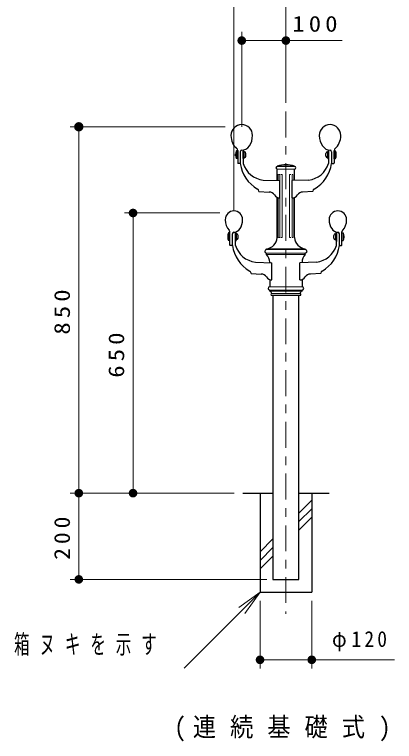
# Model space of a CAD drawing. Units: millimetres on the paper, scale 1:20. Extents: x -365 to 0, y 0 to 257.
# Drawn here: x -110.6 to -66.5, y 62.3 to 146.6 of the extents above; entities that cross this region are included whole.
import ezdxf

# ---------------------------------------------------------------- set-up
doc = ezdxf.new("R2010")
doc.units = ezdxf.units.MM
doc.linetypes.add('USER2', pattern=[6, 3, -1, 1, -1])
doc.layers.add('1_20', color=3, linetype='Continuous', lineweight=25)
doc.styles.add('ＭＳ ゴシック', font='')
doc.styles.get('ＭＳ ゴシック').set_extended_font_data('MS Gothic')

# ---------------------------------------------------------------- blocks, each defined once
blk = doc.blocks.new('filled_dot')
at = {"color": 0, "linetype": 'Continuous', "lineweight": -2, "const_width": 1.25}
blk.add_lwpolyline([(-0.625, 0, 1), (0.625, 0, 1)], format="xyb", close=True, dxfattribs=at)
blk = doc.blocks.new('open_arrow')
at = {"color": 0, "linetype": 'Continuous', "lineweight": -2}
blk.add_lwpolyline([(7.5, 1.25), (0, 0), (7.5, -1.25)], dxfattribs=at)

msp = doc.modelspace()

# ---------------------------------------------------------------- linework, layer by layer
at = {"layer": '1_20', "color": 7, "lineweight": 13}
for p, q in [((-85.119, 123.792), (-85.119, 154.567)), ((-79.09, 136.335), (-79.09, 154.567)), ((-84.21, 133.567), (-84.21, 144.567)), ((-79.09, 136.335), (-79.09, 144.567)), ((-84.21, 143.567), (-72.57, 143.567)), ((-86.119, 133.567), (-104.115, 133.567)), ((-103.115, 91.067), (-103.115, 133.567)), ((-78.09, 129.017), (-80.09, 129.017)), ((-78.09, 128.967), (-80.09, 128.967)), ((-78.09, 128.667), (-80.09, 128.667)), ((-78.09, 128.667), (-80.09, 128.667)), ((-80.001, 128.017), (-80.056, 128.017)), ((-80.001, 127.324), (-80.001, 128.017)), ((-79.806, 128.017), (-79.912, 128.017)), ((-79.806, 127.317), (-79.806, 128.017)), ((-79.517, 128.017), (-79.666, 128.017)), ((-79.517, 120.717), (-79.517, 128.017)), ((-78.663, 128.017), (-78.514, 128.017)), ((-78.663, 120.717), (-78.663, 128.017)), ((-78.374, 128.017), (-78.268, 128.017)), ((-78.374, 127.317), (-78.374, 128.017)), ((-78.179, 128.017), (-78.124, 128.017)), ((-78.179, 127.324), (-78.179, 128.017)), ((-80.001, 120.717), (-80.001, 125.344)), ((-79.806, 120.717), (-79.806, 125.317)), ((-78.374, 120.717), (-78.374, 125.32)), ((-78.179, 120.717), (-78.179, 125.344)), ((-86.77, 123.567), (-97.822, 123.567)), ((-96.822, 91.067), (-96.822, 123.567)), ((-85.844, 120.804), (-85.834, 120.804)), ((-85.834, 120.679), (-85.834, 120.929)), ((-85.744, 120.358), (-85.744, 121.25)), ((-80.001, 120.717), (-80.056, 120.717)), ((-79.806, 120.717), (-79.912, 120.717)), ((-79.517, 120.717), (-79.666, 120.717)), ((-78.663, 120.717), (-78.514, 120.717)), ((-78.374, 120.717), (-78.268, 120.717)), ((-78.179, 120.717), (-78.124, 120.717)), ((-72.436, 120.358), (-72.436, 121.25)), ((-72.345, 120.679), (-72.345, 120.929)), ((-72.336, 120.804), (-72.345, 120.804)), ((-76.84, 119.417), (-81.34, 119.417)), ((-81.34, 119.317), (-76.84, 119.317)), ((-81.34, 118.917), (-76.84, 118.917)), ((-81.34, 118.767), (-76.84, 118.767)), ((-80.965, 115.017), (-77.215, 115.017)), ((-80.965, 114.617), (-77.215, 114.617)), ((-77.215, 114.517), (-80.965, 114.517)), ((-80.74, 114.217), (-77.44, 114.217)), ((-85.09, 91.067), (-104.115, 91.067)), ((-103.115, 81.067), (-103.115, 91.067)), ((-85.09, 91.067), (-97.822, 91.067)), ((-77.59, 88.753), (-76.09, 90.253)), ((-77.59, 87.763), (-76.09, 89.263)), ((-77.59, 86.773), (-76.09, 88.273)), ((-82.09, 84.253), (-80.59, 85.753)), ((-82.09, 83.263), (-80.59, 84.763)), ((-82.09, 82.273), (-80.59, 83.773)), ((-81.305, 81.067), (-104.115, 81.067)), ((-82.09, 79.567), (-90.883, 70.774)), ((-82.09, 78.567), (-82.09, 70.737)), ((-76.09, 78.567), (-76.09, 70.737)), ((-66.496, 71.737), (-82.09, 71.737))]:
    msp.add_line(p, q, dxfattribs=at)
at = {"layer": '1_20', "color": 7, "linetype": 'USER2', "lineweight": 13}
msp.add_line((-79.09, 135.335), (-79.09, 77.069), dxfattribs=at)
at = {"layer": '1_20'}
for p, q in [((-84.685, 130.767), (-84.835, 130.763)), ((-84.835, 129.871), (-84.835, 130.763)), ((-84.685, 130.82), (-84.685, 129.367)), ((-84.685, 129.867), (-84.685, 130.767)), ((-84.035, 130.871), (-84.035, 129.317)), ((-84.035, 129.892), (-84.035, 130.742)), ((-84.035, 130.742), (-83.955, 130.742)), ((-83.955, 130.742), (-83.955, 129.892)), ((-74.145, 130.742), (-74.225, 130.742)), ((-74.225, 130.742), (-74.225, 129.892)), ((-74.145, 130.871), (-74.145, 129.317)), ((-74.145, 129.892), (-74.145, 130.742)), ((-73.495, 130.82), (-73.495, 129.367)), ((-73.495, 129.867), (-73.495, 130.767)), ((-73.495, 130.767), (-73.345, 130.763)), ((-73.345, 129.871), (-73.345, 130.763)), ((-84.935, 130.317), (-84.926, 130.317)), ((-84.926, 130.192), (-84.926, 130.442)), ((-84.685, 129.867), (-84.835, 129.871)), ((-84.685, 129.967), (-84.685, 130.667)), ((-84.385, 130.679), (-84.385, 129.317)), ((-83.955, 129.892), (-84.035, 129.892)), ((-83.955, 129.967), (-83.955, 130.667)), ((-83.935, 130.667), (-83.955, 130.667)), ((-83.935, 129.967), (-83.955, 129.967)), ((-83.735, 130.167), (-83.735, 130.467)), ((-74.445, 130.167), (-74.445, 130.467)), ((-74.245, 130.667), (-74.225, 130.667)), ((-74.245, 129.967), (-74.225, 129.967)), ((-74.225, 129.967), (-74.225, 130.667)), ((-74.225, 129.892), (-74.145, 129.892)), ((-73.795, 130.679), (-73.795, 129.317)), ((-73.495, 129.967), (-73.495, 130.667)), ((-73.495, 129.867), (-73.345, 129.871)), ((-73.254, 130.192), (-73.254, 130.442)), ((-73.245, 130.317), (-73.254, 130.317)), ((-84.435, 129.317), (-84.635, 129.317)), ((-80.09, 129.017), (-80.09, 128.967)), ((-78.09, 129.017), (-78.09, 128.967)), ((-73.745, 129.317), (-73.545, 129.317)), ((-80.09, 127.328), (-80.09, 128.667)), ((-78.09, 127.328), (-78.09, 128.667)), ((-81.727, 127.39), (-79.799, 127.317)), ((-76.453, 127.39), (-78.381, 127.317)), ((-79.799, 125.317), (-79.799, 127.317)), ((-78.381, 125.317), (-78.381, 127.317)), ((-82.228, 126.046), (-82.228, 126.089)), ((-82.228, 126.046), (-81.032, 126)), ((-75.952, 126.046), (-77.148, 126)), ((-75.952, 126.046), (-75.952, 126.089)), ((-80.09, 120.717), (-80.09, 125.374)), ((-79.802, 125.317), (-79.799, 125.317)), ((-78.378, 125.317), (-78.381, 125.317)), ((-78.09, 120.717), (-78.09, 125.374)), ((-85.594, 121.254), (-85.744, 121.25)), ((-85.594, 119.854), (-85.594, 121.364)), ((-85.594, 120.354), (-85.594, 121.254)), ((-85.594, 120.201), (-85.594, 120.901)), ((-85.294, 119.804), (-85.294, 121.154)), ((-84.944, 121.351), (-84.944, 120.276)), ((-84.944, 119.804), (-84.944, 121.229)), ((-84.944, 121.229), (-84.864, 121.229)), ((-84.864, 121.229), (-84.864, 120.379)), ((-84.864, 120.454), (-84.864, 121.154)), ((-84.844, 121.154), (-84.864, 121.154)), ((-84.644, 120.654), (-84.644, 120.954)), ((-73.536, 120.654), (-73.536, 120.954)), ((-73.336, 121.154), (-73.316, 121.154)), ((-73.236, 121.229), (-73.316, 121.229)), ((-73.316, 121.229), (-73.316, 120.379)), ((-73.316, 120.454), (-73.316, 121.154)), ((-73.236, 121.351), (-73.236, 120.276)), ((-73.236, 119.804), (-73.236, 121.229)), ((-72.886, 119.804), (-72.886, 121.154)), ((-72.586, 119.854), (-72.586, 121.364)), ((-72.586, 120.354), (-72.586, 121.254)), ((-72.586, 121.254), (-72.436, 121.25)), ((-72.586, 120.201), (-72.586, 120.901)), ((-85.594, 120.354), (-85.744, 120.358)), ((-85.343, 119.804), (-85.544, 119.804)), ((-84.864, 120.379), (-84.944, 120.379)), ((-84.844, 120.454), (-84.864, 120.454)), ((-73.336, 120.454), (-73.316, 120.454)), ((-73.316, 120.379), (-73.236, 120.379)), ((-72.836, 119.804), (-72.636, 119.804)), ((-72.586, 120.354), (-72.436, 120.358)), ((-81.34, 119.317), (-81.34, 119.417)), ((-81.34, 118.767), (-81.34, 118.917)), ((-76.84, 119.317), (-76.84, 119.417)), ((-76.84, 118.767), (-76.84, 118.917)), ((-82.635, 117.878), (-80.707, 117.804)), ((-80.965, 117.844), (-80.965, 117.814)), ((-80.707, 115.804), (-80.707, 117.804)), ((-75.545, 117.878), (-77.472, 117.804)), ((-77.472, 115.804), (-77.472, 117.804)), ((-77.215, 117.844), (-77.215, 117.814)), ((-83.137, 116.533), (-83.137, 116.576)), ((-83.137, 116.533), (-81.941, 116.488)), ((-75.043, 116.533), (-76.239, 116.488)), ((-75.043, 116.533), (-75.043, 116.576)), ((-80.965, 115.849), (-80.965, 115.017)), ((-80.711, 115.804), (-80.707, 115.804)), ((-77.469, 115.804), (-77.472, 115.804)), ((-77.215, 115.849), (-77.215, 115.017)), ((-80.965, 114.517), (-80.965, 114.617)), ((-80.74, 114.017), (-77.44, 114.017)), ((-80.59, 114.017), (-80.59, 81.067)), ((-77.59, 81.067), (-77.59, 114.017)), ((-77.215, 114.517), (-77.215, 114.617)), ((-84.09, 91.067), (-80.59, 91.067)), ((-82.09, 91.067), (-82.09, 79.567)), ((-77.59, 91.067), (-74.09, 91.067)), ((-76.09, 91.067), (-76.09, 79.567)), ((-80.59, 81.067), (-77.59, 81.067)), ((-82.09, 79.567), (-76.09, 79.567))]:
    msp.add_line(p, q, dxfattribs=at)
for centre, radius, start, end in [((-84.21, 132.567), 1.25, 0, 180), ((-73.97, 132.567), 1.25, 0, 180), ((-83.89, 130.317), 1.045, 154.72879, 205.27121), ((-84.985, 130.82), 0.3, 0, 53.37802), ((-84.21, 130.679), 0.175, 93, 180), ((-73.97, 130.679), 0.175, 0, 87), ((-73.195, 130.82), 0.3, 126.62198, 180), ((-74.29, 130.317), 1.045, 334.72879, 25.27121), ((-83.935, 130.467), 0.2, 0, 90), ((-83.935, 130.167), 0.2, 270, 0), ((-74.245, 130.467), 0.2, 90, 180), ((-74.245, 130.167), 0.2, 180, 270), ((-84.635, 129.367), 0.05, 180, 270), ((-84.435, 129.367), 0.05, 270, 0), ((-80.419, 129.836), 4, 187.45879, 240.66396), ((-81.405, 130.121), 2.75, 197.01523, 263.29478), ((-79.09, 125.758), 3.408, 90, 107.06153), ((-79.09, 125.758), 3.408, 72.93847, 90), ((-76.774, 130.121), 2.75, 276.70522, 342.98477), ((-77.761, 129.836), 4, 299.33604, 352.54121), ((-73.745, 129.367), 0.05, 180, 270), ((-73.545, 129.367), 0.05, 270, 0), ((-80.09, 128.817), 0.15, 90, 270), ((-78.09, 128.817), 0.15, 270, 90), ((-82.528, 126.089), 0.3, 0, 60.1063), ((-81.06, 125.251), 0.75, 32.95359, 87.81581), ((-79.802, 126.067), 0.75, 212.95359, 270), ((-78.378, 126.067), 0.75, 270, 327.04641), ((-77.119, 125.251), 0.75, 92.18419, 147.04641), ((-75.652, 126.089), 0.3, 119.8937, 180), ((-85.119, 122.792), 1.012, 0, 180), ((-73.061, 122.792), 1.012, 0, 180), ((-85.894, 121.364), 0.3, 0, 45.77441), ((-72.286, 121.364), 0.3, 134.22558, 180), ((-84.799, 120.804), 1.045, 154.72879, 205.27121), ((-85.119, 121.154), 0.175, 90, 180), ((-84.844, 120.954), 0.2, 0, 90), ((-84.844, 120.654), 0.2, 270, 0), ((-81.487, 120.809), 1.4, 276.02537, 356.22123), ((-76.693, 120.809), 1.4, 183.77876, 263.97463), ((-73.336, 120.954), 0.2, 90, 180), ((-73.336, 120.654), 0.2, 180, 270), ((-73.061, 121.154), 0.175, 0, 90), ((-73.381, 120.804), 1.045, 334.72879, 25.27121), ((-85.544, 119.854), 0.05, 180, 270), ((-85.343, 119.854), 0.05, 270, 0.75269), ((-81.328, 120.323), 4, 187.45879, 240.66396), ((-82.314, 120.609), 2.75, 197.01523, 263.29478), ((-75.866, 120.609), 2.75, 276.70522, 342.98477), ((-76.852, 120.323), 4, 299.33604, 352.54121), ((-72.836, 119.854), 0.05, 179.24731, 270), ((-72.636, 119.854), 0.05, 270, 0), ((-81.34, 119.117), 0.2, 90, 270), ((-76.84, 119.117), 0.2, 270, 90), ((-82.365, 117.813), 1.4, 1.29396, 42.95511), ((-75.815, 117.813), 1.4, 137.04489, 178.70604), ((-83.437, 116.576), 0.3, 0, 60.1063), ((-81.969, 115.738), 0.75, 32.95359, 87.81581), ((-76.211, 115.738), 0.75, 92.18419, 147.04641), ((-74.743, 116.576), 0.3, 119.8937, 180), ((-80.711, 116.554), 0.75, 212.95359, 270), ((-77.469, 116.554), 0.75, 270, 327.04641), ((-80.965, 114.817), 0.2, 90, 270), ((-77.215, 114.817), 0.2, 270, 90), ((-81.089, 114.189), 0.35, 4.47753, 69.26226), ((-80.74, 114.117), 0.1, 90, 270), ((-77.091, 114.189), 0.35, 110.73774, 175.52247), ((-77.44, 114.117), 0.1, 270, 90)]:
    msp.add_arc(centre, radius, start, end, dxfattribs=at)
for centre, major_axis, ratio, start_param, end_param in [((-84.21, 132.567), (0, -1.713), 0.729857, 4.712389, 5.786138), ((-84.21, 132.567), (0, -1.713), 0.729857, 6.283185, 7.853982), ((-73.97, 132.567), (0, -1.713), 0.729857, 4.712389, 6.283185), ((-73.97, 132.567), (0, -1.713), 0.729857, 0.497047, 1.570796), ((-85.119, 122.792), (0, -1.463), 0.69223, 4.712389, 5.690284), ((-85.119, 122.792), (0, -1.463), 0.69223, 6.283185, 7.853982), ((-73.061, 122.792), (0, -1.463), 0.69223, 4.712389, 6.283185), ((-73.061, 122.792), (0, -1.463), 0.69223, 0.592902, 1.570796)]:
    msp.add_ellipse(centre, major_axis=major_axis, ratio=ratio, start_param=start_param, end_param=end_param, dxfattribs=at)

# ---------------------------------------------------------------- block references
at = {"layer": '1_20', "color": 7, "lineweight": 13, "xscale": 0.4, "yscale": 0.4}
for p in [(-84.21, 143.567), (-82.09, 71.737)]:
    msp.add_blockref('filled_dot', p, dxfattribs=at)
at = {"layer": '1_20', "color": 7, "lineweight": 13}
for name, p, xscale, yscale, rotation in [('filled_dot', (-79.09, 143.567), 0.4, 0.4, 180), ('filled_dot', (-103.115, 133.567), 0.431, 0.431, 270), ('filled_dot', (-96.822, 123.567), 0.4, 0.4, 270), ('filled_dot', (-103.115, 91.067), 0.4, 0.4, 270), ('filled_dot', (-96.822, 91.067), 0.4, 0.4, 90), ('filled_dot', (-103.115, 81.067), 0.4, 0.4, 90), ('open_arrow', (-82.09, 79.567), 0.4, 0.4, 225), ('filled_dot', (-76.09, 71.737), 0.4, 0.4, 180)]:
    msp.add_blockref(name, p, dxfattribs=dict(at, xscale=xscale, yscale=yscale, rotation=rotation))

# ---------------------------------------------------------------- texts
at = {"layer": '1_20', "color": 7, "style": 'ＭＳ ゴシック'}
for s, insert, char_height, attachment_point in [('\\T1.33;\\W1.15;100', (-75.487, 144.567), 1.833, 8), ('\\T1.33;\\W0.9;φ120', (-70.367, 72.737), 1.833, 8), ('\\T1.64;\\W0.6;箱ヌキを示す', (-110.629, 73.424), 2.199, 4), ('\\T1.6;\\W0.9;(連続基礎式)', (-79.09, 63.659), 2.199, 5)]:
    msp.add_mtext(s, dxfattribs=dict(at, insert=insert, char_height=char_height, attachment_point=attachment_point))
at = {"layer": '1_20', "color": 7, "char_height": 1.833, "attachment_point": 8, "rotation": 90, "style": 'ＭＳ ゴシック'}
for s, insert in [('\\T1.33;\\W1.15;850', (-104.115, 112.317)), ('\\T1.33;\\W1.15;650', (-97.822, 107.317)), ('\\T1.33;\\W1.1;200', (-104.115, 86.067))]:
    msp.add_mtext(s, dxfattribs=dict(at, insert=insert))

doc.saveas('drawing.dxf')
